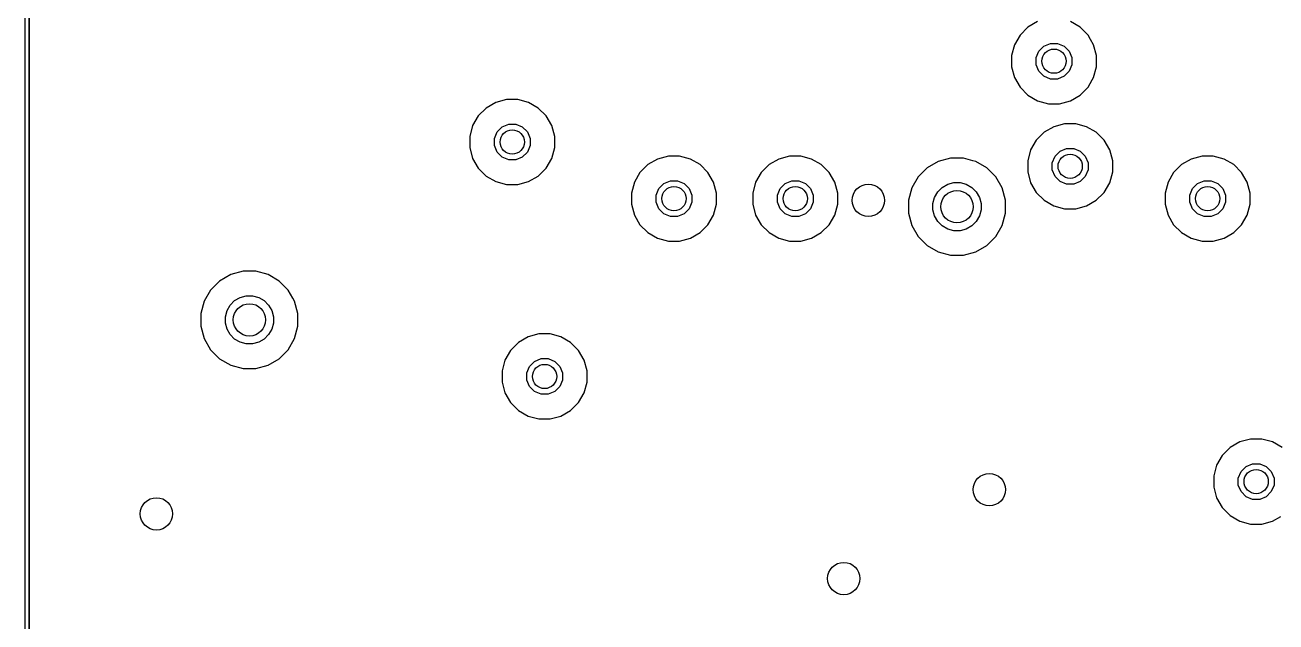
# Model space of a CAD drawing. Extents: x 89 to 178, y -115 to -57.
# Drawn here: x 88.97 to 104.45, y -73.84 to -66.45 of the extents above; entities that cross this region are included whole.
import ezdxf

# ---------------------------------------------------------------- set-up
doc = ezdxf.new("R2010")
doc.units = 0
doc.layers.add('BLACK', color=7, linetype='CONTINUOUS')

msp = doc.modelspace()

# ---------------------------------------------------------------- linework, layer by layer
at = {"layer": 'BLACK', "linetype": 'CONTINUOUS'}
for p, q in [((88.975, -106.5), (88.975, -65.5)), ((89.025, -65.524181), (89.025, -106.475818)), ((89.0255, -66.830817), (89.0255, -65.6245)), ((101.377335, -66.479495), (101.279495, -66.577335)), ((101.497164, -66.410312), (101.377335, -66.479495)), ((102.022665, -66.479495), (101.902836, -66.410312)), ((102.120505, -66.577335), (102.022665, -66.479495)), ((101.279495, -66.577335), (101.210312, -66.697164)), ((102.151379, -66.630811), (102.120505, -66.577335)), ((102.189688, -66.697164), (102.151379, -66.630811)), ((101.210312, -66.697164), (101.1745, -66.830817)), ((101.479323, -66.856105), (101.512919, -66.774997)), ((101.512919, -66.774997), (101.574997, -66.712919)), ((101.574997, -66.712919), (101.656105, -66.679323)), ((101.656105, -66.679323), (101.743895, -66.679323)), ((101.743895, -66.679323), (101.825003, -66.712919)), ((101.825003, -66.712919), (101.887081, -66.774997)), ((101.887081, -66.774997), (101.920677, -66.856105)), ((102.2255, -66.830817), (102.189688, -66.697164)), ((89.0255, -67.830817), (89.0255, -66.830817)), ((101.1745, -66.830817), (101.1745, -66.969183)), ((101.1745, -66.969183), (101.210312, -67.102836)), ((101.479323, -66.943895), (101.479323, -66.856105)), ((101.512919, -67.025003), (101.479323, -66.943895)), ((101.920677, -66.943895), (101.887081, -67.025003)), ((101.920677, -66.856105), (101.920677, -66.943895)), ((102.189688, -67.102836), (102.2255, -66.969183)), ((102.2255, -66.969183), (102.2255, -66.830817)), ((101.210312, -67.102836), (101.279495, -67.222665)), ((101.574997, -67.087081), (101.512919, -67.025003)), ((101.656105, -67.120677), (101.574997, -67.087081)), ((101.743895, -67.120677), (101.656105, -67.120677)), ((101.825003, -67.087081), (101.743895, -67.120677)), ((101.887081, -67.025003), (101.825003, -67.087081)), ((102.120505, -67.222665), (102.173533, -67.130817)), ((102.173533, -67.130817), (102.189688, -67.102836)), ((101.279495, -67.222665), (101.377335, -67.320505)), ((102.022665, -67.320505), (102.120505, -67.222665)), ((94.797164, -67.410312), (94.677335, -67.479495)), ((94.930817, -67.3745), (94.797164, -67.410312)), ((95.069183, -67.3745), (94.930817, -67.3745)), ((95.202836, -67.410312), (95.069183, -67.3745)), ((95.322665, -67.479495), (95.202836, -67.410312)), ((101.377335, -67.320505), (101.497164, -67.389688)), ((101.497164, -67.389688), (101.630817, -67.4255)), ((101.630817, -67.4255), (101.630819, -67.4255)), ((101.630819, -67.4255), (101.769181, -67.4255)), ((101.769181, -67.4255), (101.769183, -67.4255)), ((101.769183, -67.4255), (101.902836, -67.389688)), ((101.902836, -67.389688), (102.022665, -67.320505)), ((94.579495, -67.577335), (94.510312, -67.697164)), ((94.677335, -67.479495), (94.579495, -67.577335)), ((95.420505, -67.577335), (95.322665, -67.479495)), ((95.489688, -67.697164), (95.420505, -67.577335)), ((94.510312, -67.697164), (94.4745, -67.830817)), ((94.812919, -67.774997), (94.874997, -67.712919)), ((94.874997, -67.712919), (94.956105, -67.679323)), ((94.956105, -67.679323), (95.043895, -67.679323)), ((95.043895, -67.679323), (95.125003, -67.712919)), ((95.125003, -67.712919), (95.187081, -67.774997)), ((95.5255, -67.830817), (95.489688, -67.697164)), ((101.697164, -67.710312), (101.577335, -67.779495)), ((101.830817, -67.6745), (101.697164, -67.710312)), ((101.969183, -67.6745), (101.830817, -67.6745)), ((102.102836, -67.710312), (101.969183, -67.6745)), ((102.222665, -67.779495), (102.102836, -67.710312)), ((89.0255, -68.530817), (89.0255, -67.830817)), ((94.4745, -67.830817), (94.4745, -67.969183)), ((94.779323, -67.856105), (94.812919, -67.774997)), ((94.779323, -67.943895), (94.779323, -67.856105)), ((95.187081, -67.774997), (95.220677, -67.856105)), ((95.220677, -67.856105), (95.220677, -67.943895)), ((95.5255, -67.969183), (95.5255, -67.830817)), ((101.479495, -67.877335), (101.410312, -67.997164)), ((101.577335, -67.779495), (101.479495, -67.877335)), ((102.320505, -67.877335), (102.222665, -67.779495)), ((102.389688, -67.997164), (102.320505, -67.877335)), ((94.4745, -67.969183), (94.510312, -68.102836)), ((94.812919, -68.025003), (94.779323, -67.943895)), ((94.874997, -68.087081), (94.812919, -68.025003)), ((95.187081, -68.025003), (95.125003, -68.087081)), ((95.220677, -67.943895), (95.187081, -68.025003)), ((95.489688, -68.102836), (95.5255, -67.969183)), ((101.410312, -67.997164), (101.3745, -68.130817)), ((101.712919, -68.074997), (101.774997, -68.012919)), ((101.774997, -68.012919), (101.856105, -67.979323)), ((101.856105, -67.979323), (101.943895, -67.979323)), ((101.943895, -67.979323), (102.025003, -68.012919)), ((102.025003, -68.012919), (102.087081, -68.074997)), ((102.4255, -68.130817), (102.389688, -67.997164)), ((94.510312, -68.102836), (94.579495, -68.222665)), ((94.579495, -68.222665), (94.677335, -68.320505)), ((94.956105, -68.120677), (94.874997, -68.087081)), ((95.043895, -68.120677), (94.956105, -68.120677)), ((95.125003, -68.087081), (95.043895, -68.120677)), ((95.322665, -68.320505), (95.420505, -68.222665)), ((95.420505, -68.222665), (95.489688, -68.102836)), ((96.677335, -68.179495), (96.579495, -68.277335)), ((96.797164, -68.110312), (96.677335, -68.179495)), ((96.930817, -68.0745), (96.797164, -68.110312)), ((97.069183, -68.0745), (96.930817, -68.0745)), ((97.202836, -68.110312), (97.069183, -68.0745)), ((97.322665, -68.179495), (97.202836, -68.110312)), ((97.420505, -68.277335), (97.322665, -68.179495)), ((98.177331, -68.179495), (98.079491, -68.277335)), ((98.29716, -68.110312), (98.177331, -68.179495)), ((98.430813, -68.0745), (98.29716, -68.110312)), ((98.569179, -68.0745), (98.430813, -68.0745)), ((98.702832, -68.110312), (98.569179, -68.0745)), ((98.822661, -68.179495), (98.702832, -68.110312)), ((98.920501, -68.277335), (98.822661, -68.179495)), ((100.131284, -68.21948), (100.01948, -68.331284)), ((100.268216, -68.140423), (100.131284, -68.21948)), ((100.420943, -68.0995), (100.268216, -68.140423)), ((100.579057, -68.0995), (100.420943, -68.0995)), ((100.695934, -68.130817), (100.579057, -68.0995)), ((100.731784, -68.140423), (100.695934, -68.130817)), ((100.868716, -68.21948), (100.731784, -68.140423)), ((100.98052, -68.331284), (100.868716, -68.21948)), ((101.3745, -68.130817), (101.3745, -68.269183)), ((101.679323, -68.156105), (101.712919, -68.074997)), ((101.679323, -68.243895), (101.679323, -68.156105)), ((102.087081, -68.074997), (102.120677, -68.156105)), ((102.120677, -68.156105), (102.120677, -68.243895)), ((102.4255, -68.269183), (102.4255, -68.130817)), ((103.277335, -68.179495), (103.179495, -68.277335)), ((103.397164, -68.110312), (103.277335, -68.179495)), ((103.530817, -68.0745), (103.397164, -68.110312)), ((103.669183, -68.0745), (103.530817, -68.0745)), ((103.802836, -68.110312), (103.669183, -68.0745)), ((103.922665, -68.179495), (103.802836, -68.110312)), ((104.020505, -68.277335), (103.922665, -68.179495)), ((94.677335, -68.320505), (94.797164, -68.389688)), ((95.202836, -68.389688), (95.322665, -68.320505)), ((96.579495, -68.277335), (96.510312, -68.397164)), ((97.489688, -68.397164), (97.420505, -68.277335)), ((98.079491, -68.277335), (98.010308, -68.397164)), ((98.989684, -68.397164), (98.920501, -68.277335)), ((100.01948, -68.331284), (99.940423, -68.468216)), ((101.059577, -68.468216), (100.98052, -68.331284)), ((101.3745, -68.269183), (101.410312, -68.402836)), ((101.712919, -68.325003), (101.679323, -68.243895)), ((101.774997, -68.387081), (101.712919, -68.325003)), ((102.087081, -68.325003), (102.025003, -68.387081)), ((102.120677, -68.243895), (102.087081, -68.325003)), ((102.389688, -68.402836), (102.4255, -68.269183)), ((103.179495, -68.277335), (103.110312, -68.397164)), ((104.089688, -68.397164), (104.020505, -68.277335)), ((89.0255, -70.020943), (89.0255, -68.530817)), ((94.797164, -68.389688), (94.930817, -68.4255)), ((94.930817, -68.4255), (94.930819, -68.4255)), ((94.930819, -68.4255), (95.069181, -68.4255)), ((95.069181, -68.4255), (95.069183, -68.4255)), ((95.069183, -68.4255), (95.202836, -68.389688)), ((96.510312, -68.397164), (96.4745, -68.530817)), ((96.4745, -68.530817), (96.4745, -68.669183)), ((96.779323, -68.556105), (96.812919, -68.474997)), ((96.812919, -68.474997), (96.874997, -68.412919)), ((96.874997, -68.412919), (96.956105, -68.379323)), ((96.956105, -68.379323), (97.043895, -68.379323)), ((97.043895, -68.379323), (97.125003, -68.412919)), ((97.125003, -68.412919), (97.187081, -68.474997)), ((97.187081, -68.474997), (97.220677, -68.556105)), ((97.5255, -68.530817), (97.489688, -68.397164)), ((97.5255, -68.669183), (97.5255, -68.530817)), ((98.010308, -68.397164), (97.974496, -68.530817)), ((97.974496, -68.530817), (97.974496, -68.669183)), ((98.279319, -68.556105), (98.312915, -68.474997)), ((98.312915, -68.474997), (98.374993, -68.412919)), ((98.374993, -68.412919), (98.456101, -68.379323)), ((98.456101, -68.379323), (98.543891, -68.379323)), ((98.543891, -68.379323), (98.624999, -68.412919)), ((98.624999, -68.412919), (98.687077, -68.474997)), ((98.687077, -68.474997), (98.720673, -68.556105)), ((99.025496, -68.530817), (98.989684, -68.397164)), ((99.025496, -68.620943), (99.025496, -68.530817)), ((99.940423, -68.468216), (99.8995, -68.620943)), ((100.222836, -68.585195), (100.261994, -68.517372)), ((100.261994, -68.517372), (100.317372, -68.461994)), ((100.317372, -68.461994), (100.385195, -68.422836)), ((100.385195, -68.422836), (100.460842, -68.402567)), ((100.460842, -68.402567), (100.539158, -68.402567)), ((100.539158, -68.402567), (100.614805, -68.422836)), ((100.614805, -68.422836), (100.682628, -68.461994)), ((100.682628, -68.461994), (100.738006, -68.517372)), ((100.738006, -68.517372), (100.777164, -68.585195)), ((101.1005, -68.620943), (101.059577, -68.468216)), ((101.410312, -68.402836), (101.479495, -68.522665)), ((101.479495, -68.522665), (101.577335, -68.620505)), ((101.856105, -68.420677), (101.774997, -68.387081)), ((101.943895, -68.420677), (101.856105, -68.420677)), ((102.025003, -68.387081), (101.943895, -68.420677)), ((102.222665, -68.620505), (102.312353, -68.530817)), ((102.312353, -68.530817), (102.320505, -68.522665)), ((102.320505, -68.522665), (102.389688, -68.402836)), ((103.110312, -68.397164), (103.0745, -68.530817)), ((103.0745, -68.530817), (103.0745, -68.669183)), ((103.379323, -68.556105), (103.412919, -68.474997)), ((103.412919, -68.474997), (103.474997, -68.412919)), ((103.474997, -68.412919), (103.556105, -68.379323)), ((103.556105, -68.379323), (103.643895, -68.379323)), ((103.643895, -68.379323), (103.725003, -68.412919)), ((103.725003, -68.412919), (103.787081, -68.474997)), ((103.787081, -68.474997), (103.820677, -68.556105)), ((104.1255, -68.530817), (104.089688, -68.397164)), ((104.1255, -68.669183), (104.1255, -68.530817)), ((96.4745, -68.669183), (96.510312, -68.802836)), ((96.779323, -68.643895), (96.779323, -68.556105)), ((96.812919, -68.725003), (96.779323, -68.643895)), ((97.220677, -68.643895), (97.187081, -68.725003)), ((97.220677, -68.556105), (97.220677, -68.643895)), ((97.489688, -68.802836), (97.5255, -68.669183)), ((97.974496, -68.669183), (98.010308, -68.802836)), ((98.279319, -68.643895), (98.279319, -68.556105)), ((98.312915, -68.725003), (98.279319, -68.643895)), ((98.720673, -68.643895), (98.687077, -68.725003)), ((98.720673, -68.556105), (98.720673, -68.643895)), ((98.989684, -68.802836), (99.025496, -68.669183)), ((99.025496, -68.669183), (99.025496, -68.620943)), ((99.8995, -68.620943), (99.8995, -68.779057)), ((100.202567, -68.660842), (100.222836, -68.585195)), ((100.202567, -68.739158), (100.202567, -68.660842)), ((100.777164, -68.585195), (100.797433, -68.660842)), ((100.797433, -68.660842), (100.797433, -68.739158)), ((101.1005, -68.779057), (101.1005, -68.620943)), ((101.577335, -68.620505), (101.697164, -68.689688)), ((102.102836, -68.689688), (102.222665, -68.620505)), ((103.0745, -68.669183), (103.110312, -68.802836)), ((103.379323, -68.643895), (103.379323, -68.556105)), ((103.412919, -68.725003), (103.379323, -68.643895)), ((103.820677, -68.643895), (103.787081, -68.725003)), ((103.820677, -68.556105), (103.820677, -68.643895)), ((104.089688, -68.802836), (104.1255, -68.669183)), ((96.510312, -68.802836), (96.579495, -68.922665)), ((96.874997, -68.787081), (96.812919, -68.725003)), ((96.956105, -68.820677), (96.874997, -68.787081)), ((97.043895, -68.820677), (96.956105, -68.820677)), ((97.125003, -68.787081), (97.043895, -68.820677)), ((97.187081, -68.725003), (97.125003, -68.787081)), ((97.420505, -68.922665), (97.489688, -68.802836)), ((98.010308, -68.802836), (98.079491, -68.922665)), ((98.374993, -68.787081), (98.312915, -68.725003)), ((98.456101, -68.820677), (98.374993, -68.787081)), ((98.543891, -68.820677), (98.456101, -68.820677)), ((98.624999, -68.787081), (98.543891, -68.820677)), ((98.687077, -68.725003), (98.624999, -68.787081)), ((98.920501, -68.922665), (98.989684, -68.802836)), ((99.8995, -68.779057), (99.940423, -68.931784)), ((100.222836, -68.814805), (100.202567, -68.739158)), ((100.261994, -68.882628), (100.222836, -68.814805)), ((100.777164, -68.814805), (100.738006, -68.882628)), ((100.797433, -68.739158), (100.777164, -68.814805)), ((101.059577, -68.931784), (101.1005, -68.779057)), ((101.697164, -68.689688), (101.830817, -68.7255)), ((101.830817, -68.7255), (101.830819, -68.7255)), ((101.830819, -68.7255), (101.969181, -68.7255)), ((101.969181, -68.7255), (101.969183, -68.7255)), ((101.969183, -68.7255), (102.102836, -68.689688)), ((103.110312, -68.802836), (103.179495, -68.922665)), ((103.474997, -68.787081), (103.412919, -68.725003)), ((103.556105, -68.820677), (103.474997, -68.787081)), ((103.643895, -68.820677), (103.556105, -68.820677)), ((103.725003, -68.787081), (103.643895, -68.820677)), ((103.787081, -68.725003), (103.725003, -68.787081)), ((104.020505, -68.922665), (104.089688, -68.802836)), ((96.579495, -68.922665), (96.677335, -69.020505)), ((97.322665, -69.020505), (97.420505, -68.922665)), ((98.079491, -68.922665), (98.177331, -69.020505)), ((98.822661, -69.020505), (98.920501, -68.922665)), ((99.940423, -68.931784), (100.01948, -69.068716)), ((100.317372, -68.938006), (100.261994, -68.882628)), ((100.385195, -68.977164), (100.317372, -68.938006)), ((100.460842, -68.997433), (100.385195, -68.977164)), ((100.614805, -68.977164), (100.539158, -68.997433)), ((100.682628, -68.938006), (100.614805, -68.977164)), ((100.738006, -68.882628), (100.682628, -68.938006)), ((100.98052, -69.068716), (101.059577, -68.931784)), ((103.179495, -68.922665), (103.277335, -69.020505)), ((103.922665, -69.020505), (104.020505, -68.922665)), ((96.677335, -69.020505), (96.797164, -69.089688)), ((96.797164, -69.089688), (96.930817, -69.1255)), ((96.930817, -69.1255), (96.930819, -69.1255)), ((96.930819, -69.1255), (97.069181, -69.1255)), ((97.069181, -69.1255), (97.069183, -69.1255)), ((97.069183, -69.1255), (97.202836, -69.089688)), ((97.202836, -69.089688), (97.322665, -69.020505)), ((98.177331, -69.020505), (98.29716, -69.089688)), ((98.29716, -69.089688), (98.430813, -69.1255)), ((98.430813, -69.1255), (98.430815, -69.1255)), ((98.430815, -69.1255), (98.569177, -69.1255)), ((98.569177, -69.1255), (98.569179, -69.1255)), ((98.569179, -69.1255), (98.702832, -69.089688)), ((98.702832, -69.089688), (98.822661, -69.020505)), ((100.01948, -69.068716), (100.131284, -69.18052)), ((100.539158, -68.997433), (100.460842, -68.997433)), ((100.868716, -69.18052), (100.98052, -69.068716)), ((103.277335, -69.020505), (103.397164, -69.089688)), ((103.397164, -69.089688), (103.530817, -69.1255)), ((103.530817, -69.1255), (103.530819, -69.1255)), ((103.530819, -69.1255), (103.669181, -69.1255)), ((103.669181, -69.1255), (103.669183, -69.1255)), ((103.669183, -69.1255), (103.802836, -69.089688)), ((103.802836, -69.089688), (103.904804, -69.030817)), ((103.904804, -69.030817), (103.922665, -69.020505)), ((100.131284, -69.18052), (100.268216, -69.259577)), ((100.268216, -69.259577), (100.420943, -69.3005)), ((100.420943, -69.3005), (100.420945, -69.3005)), ((100.420945, -69.3005), (100.579055, -69.3005)), ((100.579055, -69.3005), (100.579057, -69.3005)), ((100.579057, -69.3005), (100.731784, -69.259577)), ((100.731784, -69.259577), (100.868716, -69.18052)), ((91.518216, -69.540423), (91.381284, -69.61948)), ((91.670943, -69.4995), (91.518216, -69.540423)), ((91.829057, -69.4995), (91.670943, -69.4995)), ((91.981784, -69.540423), (91.829057, -69.4995)), ((92.118716, -69.61948), (91.981784, -69.540423)), ((91.26948, -69.731284), (91.190423, -69.868216)), ((91.381284, -69.61948), (91.26948, -69.731284)), ((92.23052, -69.731284), (92.118716, -69.61948)), ((92.287988, -69.830823), (92.23052, -69.731284)), ((91.190423, -69.868216), (91.1495, -70.020943)), ((91.472836, -69.985195), (91.511994, -69.917372)), ((91.511994, -69.917372), (91.567372, -69.861994)), ((91.567372, -69.861994), (91.635195, -69.822836)), ((91.635195, -69.822836), (91.710842, -69.802567)), ((91.710842, -69.802567), (91.789158, -69.802567)), ((91.789158, -69.802567), (91.864805, -69.822836)), ((91.864805, -69.822836), (91.932628, -69.861994)), ((91.932628, -69.861994), (91.988006, -69.917372)), ((91.988006, -69.917372), (92.027164, -69.985195)), ((92.309577, -69.868216), (92.287988, -69.830823)), ((92.3505, -70.020943), (92.309577, -69.868216)), ((89.0255, -70.730817), (89.0255, -70.020943)), ((91.1495, -70.020943), (91.1495, -70.179057)), ((91.452567, -70.060842), (91.472836, -69.985195)), ((91.452567, -70.139158), (91.452567, -70.060842)), ((92.027164, -69.985195), (92.047433, -70.060842)), ((92.047433, -70.060842), (92.047433, -70.139158)), ((92.3505, -70.179057), (92.3505, -70.020943)), ((91.1495, -70.179057), (91.190423, -70.331784)), ((91.472836, -70.214805), (91.452567, -70.139158)), ((91.511994, -70.282628), (91.472836, -70.214805)), ((92.027164, -70.214805), (91.988006, -70.282628)), ((92.047433, -70.139158), (92.027164, -70.214805)), ((92.309577, -70.331784), (92.3505, -70.179057)), ((91.190423, -70.331784), (91.26948, -70.468716)), ((91.567372, -70.338006), (91.511994, -70.282628)), ((91.635195, -70.377164), (91.567372, -70.338006)), ((91.710842, -70.397433), (91.635195, -70.377164)), ((91.864805, -70.377164), (91.789158, -70.397433)), ((91.932628, -70.338006), (91.864805, -70.377164)), ((91.988006, -70.282628), (91.932628, -70.338006)), ((92.23052, -70.468716), (92.309577, -70.331784)), ((95.077335, -70.379495), (94.979495, -70.477335)), ((95.197164, -70.310312), (95.077335, -70.379495)), ((95.330817, -70.2745), (95.197164, -70.310312)), ((95.469183, -70.2745), (95.330817, -70.2745)), ((95.602836, -70.310312), (95.469183, -70.2745)), ((95.722665, -70.379495), (95.602836, -70.310312)), ((95.820505, -70.477335), (95.722665, -70.379495)), ((91.26948, -70.468716), (91.381284, -70.58052)), ((91.789158, -70.397433), (91.710842, -70.397433)), ((92.118716, -70.58052), (92.23052, -70.468716)), ((94.979495, -70.477335), (94.910312, -70.597164)), ((95.889688, -70.597164), (95.820505, -70.477335)), ((91.381284, -70.58052), (91.518216, -70.659577)), ((91.518216, -70.659577), (91.670943, -70.7005)), ((91.829057, -70.7005), (91.981784, -70.659577)), ((91.981784, -70.659577), (92.118716, -70.58052)), ((94.910312, -70.597164), (94.8745, -70.730817)), ((95.179323, -70.756105), (95.212919, -70.674997)), ((95.212919, -70.674997), (95.274997, -70.612919)), ((95.274997, -70.612919), (95.356105, -70.579323)), ((95.356105, -70.579323), (95.443895, -70.579323)), ((95.443895, -70.579323), (95.525003, -70.612919)), ((95.525003, -70.612919), (95.587081, -70.674997)), ((95.587081, -70.674997), (95.620677, -70.756105)), ((95.9255, -70.730817), (95.889688, -70.597164)), ((89.0255, -72.030817), (89.0255, -70.730817)), ((91.670943, -70.7005), (91.670945, -70.7005)), ((91.670945, -70.7005), (91.829055, -70.7005)), ((91.829055, -70.7005), (91.829057, -70.7005)), ((94.8745, -70.730817), (94.8745, -70.869183)), ((95.179323, -70.843895), (95.179323, -70.756105)), ((95.212919, -70.925003), (95.179323, -70.843895)), ((95.620677, -70.843895), (95.587081, -70.925003)), ((95.620677, -70.756105), (95.620677, -70.843895)), ((95.9255, -70.869183), (95.9255, -70.730817)), ((94.8745, -70.869183), (94.910312, -71.002836)), ((94.910312, -71.002836), (94.979495, -71.122665)), ((95.274997, -70.987081), (95.212919, -70.925003)), ((95.356105, -71.020677), (95.274997, -70.987081)), ((95.525003, -70.987081), (95.443895, -71.020677)), ((95.587081, -70.925003), (95.525003, -70.987081)), ((95.820505, -71.122665), (95.889688, -71.002836)), ((95.889688, -71.002836), (95.9255, -70.869183)), ((94.979495, -71.122665), (95.077335, -71.220505)), ((95.443895, -71.020677), (95.356105, -71.020677)), ((95.722665, -71.220505), (95.820505, -71.122665)), ((95.077335, -71.220505), (95.197164, -71.289688)), ((95.197164, -71.289688), (95.330817, -71.3255)), ((95.469183, -71.3255), (95.602836, -71.289688)), ((95.602836, -71.289688), (95.722665, -71.220505)), ((95.330817, -71.3255), (95.330819, -71.3255)), ((95.330819, -71.3255), (95.469181, -71.3255)), ((95.469181, -71.3255), (95.469183, -71.3255)), ((103.997164, -71.610312), (103.877335, -71.679495)), ((104.130817, -71.5745), (103.997164, -71.610312)), ((104.269183, -71.5745), (104.130817, -71.5745)), ((104.402836, -71.610312), (104.269183, -71.5745)), ((104.522665, -71.679495), (104.402836, -71.610312)), ((103.779495, -71.777335), (103.710312, -71.897164)), ((103.877335, -71.679495), (103.779495, -71.777335)), ((103.710312, -71.897164), (103.6745, -72.030817)), ((104.012919, -71.974997), (104.074997, -71.912919)), ((104.074997, -71.912919), (104.156105, -71.879323)), ((104.156105, -71.879323), (104.243895, -71.879323)), ((104.243895, -71.879323), (104.325003, -71.912919)), ((104.325003, -71.912919), (104.387081, -71.974997)), ((89.0255, -76.405515), (89.0255, -72.030817)), ((103.6745, -72.030817), (103.6745, -72.169183)), ((103.979323, -72.056105), (104.012919, -71.974997)), ((103.979323, -72.143895), (103.979323, -72.056105)), ((104.387081, -71.974997), (104.420677, -72.056105)), ((104.420677, -72.056105), (104.420677, -72.143895)), ((103.6745, -72.169183), (103.710312, -72.302836)), ((104.012919, -72.225003), (103.979323, -72.143895)), ((104.074997, -72.287081), (104.012919, -72.225003)), ((104.387081, -72.225003), (104.325003, -72.287081)), ((104.420677, -72.143895), (104.387081, -72.225003)), ((103.710312, -72.302836), (103.779495, -72.422665)), ((104.156105, -72.320677), (104.074997, -72.287081)), ((104.243895, -72.320677), (104.156105, -72.320677)), ((104.325003, -72.287081), (104.243895, -72.320677)), ((103.779495, -72.422665), (103.877335, -72.520505)), ((103.877335, -72.520505), (103.997164, -72.589688)), ((104.402836, -72.589688), (104.504804, -72.530817)), ((103.997164, -72.589688), (104.130817, -72.6255)), ((104.130817, -72.6255), (104.130819, -72.6255)), ((104.130819, -72.6255), (104.269181, -72.6255)), ((104.269181, -72.6255), (104.269183, -72.6255)), ((104.269183, -72.6255), (104.402836, -72.589688))]:
    msp.add_line(p, q, dxfattribs=at)
at = {"layer": 'BLACK'}
for centre, radius in [((101.7, -66.9), 0.15), ((95, -67.9), 0.15), ((101.9, -68.2), 0.15), ((97, -68.6), 0.15), ((98.499996, -68.6), 0.15), ((99.404443, -68.621667), 0.2), ((100.5, -68.7), 0.2), ((103.6, -68.6), 0.15), ((91.75, -70.1), 0.2), ((95.4, -70.8), 0.15), ((100.9, -72.2), 0.2), ((104.2, -72.1), 0.15), ((90.6, -72.5), 0.2), ((99.1, -73.3), 0.2)]:
    msp.add_circle(centre, radius, dxfattribs=at)
at = {"layer": 'WHITE'}
for centre, radius in [((101.7, -66.9), 0.15), ((95, -67.9), 0.15), ((101.9, -68.2), 0.15), ((97, -68.6), 0.15), ((98.499996, -68.6), 0.15), ((99.404443, -68.621667), 0.2), ((100.5, -68.7), 0.2), ((103.6, -68.6), 0.15), ((91.75, -70.1), 0.2), ((95.4, -70.8), 0.15), ((100.9, -72.2), 0.2), ((104.2, -72.1), 0.15), ((90.6, -72.5), 0.2), ((99.1, -73.3), 0.2)]:
    msp.add_circle(centre, radius, dxfattribs=at)

doc.saveas('drawing.dxf')
